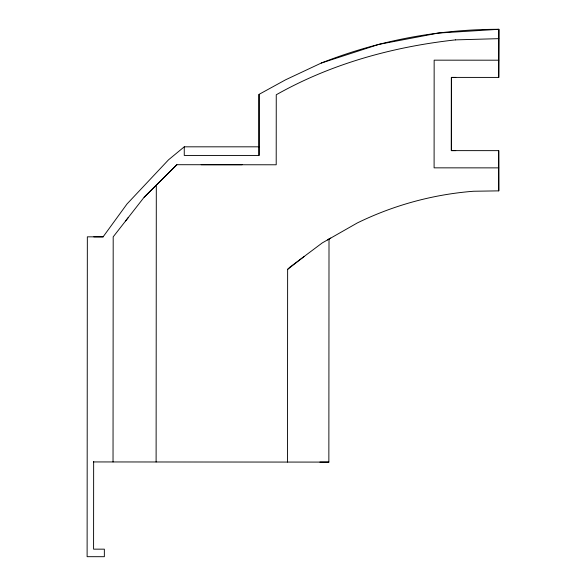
<?xml version="1.0" encoding="UTF-8"?>
<svg xmlns="http://www.w3.org/2000/svg" width="586" height="586" viewBox="0 0 586 586"><rect width="100%" height="100%" fill="white"/><g stroke="black" fill="none" stroke-linecap="round" stroke-linejoin="round"><path stroke-width="0.88" d="M93.65 461.482L93.584 549.155L104.352 549.163L104.352 556.7L87.116 556.685L87.343 236.832L103.209 236.847M113.032 461.951L113.193 236.854L144.127 197.24L176.877 164.71L276.204 164.783L276.255 94.771C331.244 63.713 392.957 46.77 455.49 39.877M156.11 461.98L156.308 185.139M93.811 236.839L103.092 236.847L127.016 203.965L168.519 159.824L184.268 146.822L184.26 155.436L259.019 155.436L259.019 94.375L285.609 79.791L321.253 63.054L378.886 44.375L438.409 33.058L498.884 29.3L498.759 77.425L451.374 77.403L451.345 150.624L455.718 150.624M287.499 462.076L287.631 269.37L289.938 267.135L322.249 242.919L357.328 222.944A321.487 321.487 0 0 1 473.569 191.248L498.774 190.868L498.73 150.646L451.345 150.624L451.396 77.403L455.769 77.411M93.65 461.936L328.856 462.098L329.01 239.059L330.731 238.084M498.774 190.868L498.73 150.646M498.759 77.425L498.884 29.3A482.468 482.468 0 0 0 321.253 63.054M125.638 220.907L128.341 217.457M176.869 164.71L144.127 197.24M287.631 269.37L304.127 256.507M327.449 239.96L329.01 239.059M455.49 39.877L498.781 38.654M498.767 60.197L434.153 60.168L434.101 167.845L498.723 167.874M184.268 146.822L259.019 146.822M201.174 164.717L242.099 164.717M328.856 462.098L319.875 462.098M259.019 94.375L259.019 155.436"/></g></svg>
